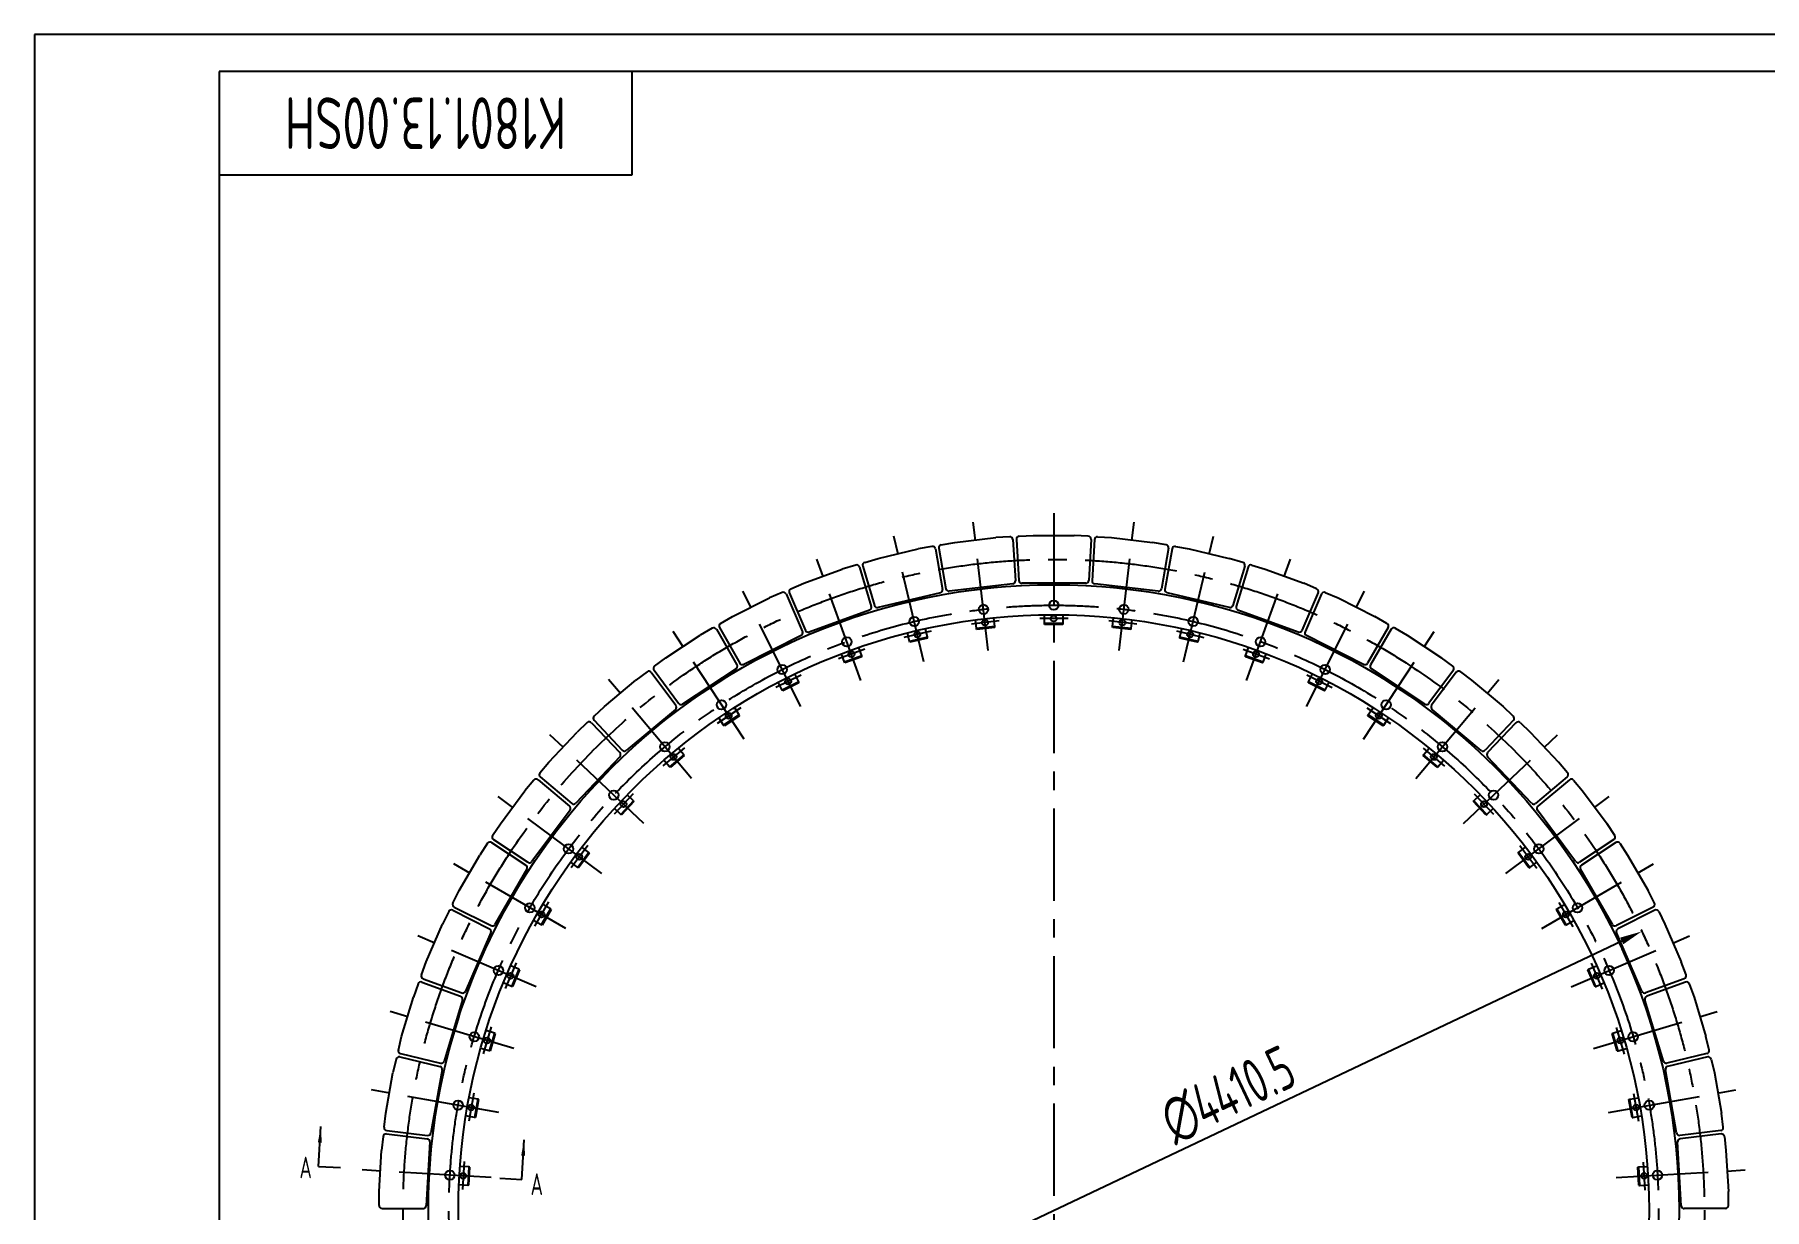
# Model space of a CAD drawing. Header units: millimetres. Extents: x 0 to 10500, y 0 to 7425.
# Drawn here: x 0 to 5863, y 3445 to 7425 of the extents above; entities that cross this region are included whole.
import ezdxf
from ezdxf.enums import TextEntityAlignment as Align

# ---------------------------------------------------------------- set-up
doc = ezdxf.new("R2010")
doc.units = ezdxf.units.MM
doc.header["$LTSCALE"] = 250
doc.linetypes.add('G', pattern=[2, 1.25, -0.25, 0.25, -0.25])
for name, color, linetype in [('01', 7, 'Continuous'), ('02', 1, 'Continuous'), ('05', 4, 'G'), ('08', 1, 'Continuous'), ('11', 3, 'Continuous')]:
    doc.layers.add(name, color=color, linetype=linetype)
doc.styles.get("Standard").update_dxf_attribs({"font": 'isocp', "width": 0.707, "bigfont": 'intecad.shx'})
doc.dimstyles.new('INTE', dxfattribs={"dimscale": 25, "dimtxt": 6, "dimasz": 3, "dimexe": 3, "dimexo": 0, "dimgap": 1, "dimtad": 1, "dimdsep": 46, "dimtxsty": 'Standard', "dimcen": 0, "dimclrd": 1, "dimclre": 1, "dimclrt": 3, "dimadec": 0, "dimazin": 0, "dimtfac": 1, "dimtmove": 0, "dimatfit": 0, "dimfxl": 1, "dimarcsym": 0})

# ---------------------------------------------------------------- blocks, each defined once
blk = doc.blocks.new('*D7')
at = {"layer": '08', "color": 1, "lineweight": -2}
blk.add_line((1529, 2529.5), (5379, 4354.2), dxfattribs=at)
at = {"layer": '08', "color": 1}
for points in [[(5373.6, 4365.5), (5384.3, 4342.9), (5446.7, 4386.3)], [(1523.7, 2540.8), (1534.4, 2518.2), (1461.2, 2497.3)]]:
    blk.add_solid(points, dxfattribs=at)
at = {"layer": 'Defpoints', "color": 0}
for p in [(5446.7, 4386.3), (1461.2, 2497.3)]:
    blk.add_point(p, dxfattribs=at)
at = {"layer": '08', "color": 3, "insert": (4045, 3832.6), "char_height": 150, "attachment_point": 5, "rotation": 25.35944}
blk.add_mtext('∅4410.5', dxfattribs=at)
blk = doc.blocks.new('*U19', base_point=(251.96, 168.31))
at = {"layer": '01'}
for p, q in [((251.96, 168.31), (251.96, 182.31)), ((195.96, 168.31), (251.96, 168.31))]:
    blk.add_line(p, q, dxfattribs=at)
blk = doc.blocks.new('*U20')
at = {"layer": '01'}
for points in [[(415, 292), (25, 292)], [(25, 292), (25, 5)]]:
    blk.add_lwpolyline(points, dxfattribs=at)
at = {"layer": '02'}
for points in [[(420, 297), (0, 297)], [(0, 297), (0, 0)]]:
    blk.add_lwpolyline(points, dxfattribs=at)

msp = doc.modelspace()

# ---------------------------------------------------------------- linework, layer by layer
for p, q in [((2915.625, 5492.201), (3014.875, 5515.724)), ((3157.298, 5540.837), (3258.608, 5552.678)), ((3402.983, 5561.087), (3504.983, 5561.087)), ((3649.357, 5552.678), (3750.668, 5540.837)), ((3893.09, 5515.724), (3992.341, 5492.201)), ((2681.232, 5415.838), (2777.081, 5450.724)), ((4130.884, 5450.724), (4226.733, 5415.838)), ((2457.29, 5312.779), (2548.44, 5358.557)), ((4359.525, 5358.557), (4450.676, 5312.779)), ((2246.826, 5184.42), (2332.046, 5240.47)), ((4575.92, 5240.47), (4661.139, 5184.42)), ((2052.687, 5032.495), (2130.823, 5098.059)), ((4777.142, 5098.059), (4855.279, 5032.495)), ((1877.498, 4859.059), (1947.494, 4933.251)), ((4960.471, 4933.251), (5030.468, 4859.059)), ((1723.628, 4666.457), (1784.538, 4748.274)), ((5123.427, 4748.274), (5184.337, 4666.457)), ((1593.158, 4457.295), (1644.158, 4545.63)), ((5263.807, 4545.63), (5314.807, 4457.295)), ((1487.853, 4234.4), (1528.253, 4328.058)), ((5379.712, 4328.058), (5420.112, 4234.4)), ((1409.136, 4000.788), (1438.39, 4098.502)), ((5469.575, 4098.502), (5498.829, 4000.788)), ((1358.073, 3759.616), (1375.785, 3860.066)), ((5532.18, 3860.066), (5549.892, 3759.616)), ((1335.353, 3514.147), (1341.283, 3615.974)), ((5566.682, 3615.974), (5572.613, 3514.147))]:
    msp.add_line(p, q)
for radius in [2119.25, 2017.75]:
    msp.add_circle((3453.983, 3441.837), radius)
at = {"layer": '01'}
for p, q in [((3041.218, 5690.835), (2994.533, 5682.529)), ((3072.652, 5696.378), (3119.363, 5704.54)), ((3119.363, 5704.54), (3257.768, 5720.717)), ((3305.102, 5723.547), (3257.768, 5720.717)), ((3315.681, 5714.162), (3324.01, 5574.855)), ((3327.549, 5714.853), (3335.448, 5575.521)), ((3336.967, 5725.403), (3384.309, 5728.087)), ((3384.309, 5728.087), (3523.656, 5728.087)), ((3570.999, 5725.403), (3523.656, 5728.087)), ((3580.417, 5714.853), (3572.517, 5575.521)), ((3592.285, 5714.162), (3583.955, 5574.855)), ((3602.864, 5723.547), (3650.198, 5720.717)), ((3650.198, 5720.717), (3788.603, 5704.54)), ((3835.313, 5696.378), (3788.603, 5704.54)), ((3866.747, 5690.835), (3913.433, 5682.529)), ((2813.494, 5636.864), (2858.942, 5650.393)), ((2858.942, 5650.393), (2994.533, 5682.529)), ((3052.815, 5682.741), (3077.261, 5545.343)), ((3064.522, 5684.806), (3088.544, 5547.333)), ((3843.443, 5684.806), (3819.422, 5547.333)), ((3855.15, 5682.741), (3830.704, 5545.343)), ((3913.433, 5682.529), (4049.024, 5650.393)), ((4094.471, 5636.864), (4049.024, 5650.393)), ((2606.567, 5566.38), (2737.511, 5614.039)), ((2782.916, 5627.709), (2737.511, 5614.039)), ((2795.374, 5621.017), (2835.606, 5487.386)), ((2806.763, 5624.426), (2846.581, 5490.671)), ((4101.202, 5624.426), (4061.384, 5490.671)), ((4112.591, 5621.017), (4072.359, 5487.386)), ((4125.049, 5627.709), (4170.454, 5614.039)), ((4170.454, 5614.039), (4301.398, 5566.38)), ((2365.653, 5453.635), (2490.178, 5516.174)), ((2533.689, 5535.023), (2490.178, 5516.174)), ((2546.84, 5529.822), (2602.314, 5401.765)), ((2557.756, 5534.531), (2612.833, 5406.303)), ((2562.998, 5547.666), (2606.567, 5566.38)), ((3069.722, 5533.861), (2858.472, 5483.794)), ((3014.875, 5515.724), (3013.722, 5520.589)), ((3315.189, 5564.326), (3099.555, 5539.122)), ((3157.298, 5540.837), (3156.717, 5545.803)), ((3258.608, 5552.678), (3258.027, 5557.645)), ((3562.533, 5566.087), (3345.432, 5566.087)), ((3402.983, 5561.087), (3402.983, 5566.087)), ((3504.983, 5561.087), (3504.983, 5566.087)), ((3808.41, 5539.122), (3592.776, 5564.326)), ((3649.357, 5552.678), (3649.938, 5557.645)), ((3750.668, 5540.837), (3751.248, 5545.803)), ((4049.493, 5483.794), (3838.243, 5533.861)), ((3893.09, 5515.724), (3894.243, 5520.589)), ((4350.209, 5534.531), (4295.132, 5406.303)), ((4344.967, 5547.666), (4301.398, 5566.38)), ((4361.125, 5529.822), (4305.652, 5401.765)), ((4374.276, 5535.023), (4417.787, 5516.174)), ((4417.787, 5516.174), (4542.312, 5453.635)), ((2324.551, 5429.99), (2365.653, 5453.635)), ((2829.451, 5475.106), (2625.442, 5400.853)), ((2777.081, 5450.724), (2775.371, 5455.422)), ((2915.625, 5492.201), (2914.472, 5497.066)), ((3422.483, 5429.587), (3422.483, 5459.341)), ((3485.483, 5429.587), (3485.483, 5459.341)), ((3992.341, 5492.201), (3993.494, 5497.066)), ((4282.523, 5400.853), (4078.514, 5475.106)), ((4130.884, 5450.724), (4132.595, 5455.422)), ((4583.415, 5429.99), (4542.312, 5453.635)), ((2296.908, 5414.03), (2255.879, 5390.258)), ((2310.574, 5410.391), (2380.539, 5289.64)), ((2320.869, 5416.335), (2390.46, 5295.369)), ((2681.232, 5415.838), (2679.522, 5420.536)), ((2964.925, 5368.743), (2958.063, 5397.695)), ((3026.227, 5383.272), (3019.365, 5412.224)), ((3191.932, 5412.49), (3188.478, 5442.043)), ((3254.506, 5419.804), (3191.932, 5412.49)), ((3193.079, 5409.603), (3191.932, 5412.49)), ((3254.056, 5416.731), (3193.079, 5409.603)), ((3254.506, 5419.804), (3251.052, 5449.357)), ((3254.056, 5416.731), (3254.506, 5419.804)), ((3485.483, 5429.587), (3422.483, 5429.587)), ((3423.286, 5426.587), (3422.483, 5429.587)), ((3484.679, 5426.587), (3423.286, 5426.587)), ((3484.679, 5426.587), (3485.483, 5429.587)), ((3653.459, 5419.804), (3656.914, 5449.357)), ((3716.033, 5412.49), (3653.459, 5419.804)), ((3653.909, 5416.731), (3653.459, 5419.804)), ((3714.887, 5409.603), (3653.909, 5416.731)), ((3714.887, 5409.603), (3716.033, 5412.49)), ((3716.033, 5412.49), (3719.488, 5442.043)), ((3881.738, 5383.272), (3888.6, 5412.224)), ((3943.04, 5368.743), (3949.902, 5397.695)), ((4226.733, 5415.838), (4228.443, 5420.536)), ((4587.096, 5416.335), (4517.505, 5295.369)), ((4597.391, 5410.391), (4527.427, 5289.64)), ((4611.057, 5414.03), (4652.086, 5390.258)), ((2139.456, 5313.685), (2255.879, 5390.258)), ((2597.626, 5388.854), (2403.616, 5291.419)), ((2548.44, 5358.557), (2546.196, 5363.025)), ((2803.732, 5320.485), (2793.556, 5348.445)), ((3026.227, 5383.272), (2964.925, 5368.743)), ((2966.399, 5366.009), (2964.925, 5368.743)), ((3026.136, 5380.167), (2966.399, 5366.009)), ((3026.136, 5380.167), (3026.227, 5383.272)), ((3943.04, 5368.743), (3881.738, 5383.272)), ((3881.829, 5380.167), (3881.738, 5383.272)), ((3941.566, 5366.009), (3881.829, 5380.167)), ((3941.566, 5366.009), (3943.04, 5368.743)), ((4104.233, 5320.485), (4114.409, 5348.445)), ((4504.349, 5291.419), (4310.34, 5388.854)), ((4359.525, 5358.557), (4361.769, 5363.025)), ((4652.086, 5390.258), (4768.509, 5313.685)), ((2101.377, 5285.427), (2139.456, 5313.685)), ((2457.29, 5312.779), (2455.046, 5317.248)), ((2744.532, 5298.938), (2734.355, 5326.897)), ((2803.732, 5320.485), (2744.532, 5298.938)), ((2746.313, 5296.393), (2744.532, 5298.938)), ((2804.003, 5317.391), (2746.313, 5296.393)), ((2804.003, 5317.391), (2803.732, 5320.485)), ((4103.962, 5317.391), (4104.233, 5320.485)), ((4161.652, 5296.393), (4103.962, 5317.391)), ((4163.433, 5298.938), (4104.233, 5320.485)), ((4161.652, 5296.393), (4163.433, 5298.938)), ((4163.433, 5298.938), (4173.61, 5326.897)), ((4450.676, 5312.779), (4452.92, 5317.248)), ((4806.588, 5285.427), (4768.509, 5313.685)), ((1931.036, 5148.421), (2037.783, 5237.992)), ((2075.774, 5266.367), (2037.783, 5237.992)), ((2089.77, 5264.339), (2173.28, 5152.527)), ((2099.306, 5271.438), (2182.47, 5159.368)), ((2377.381, 5276.272), (2195.995, 5156.973)), ((2332.046, 5240.47), (2329.298, 5244.647)), ((2533.733, 5204.018), (2520.379, 5230.608)), ((2590.031, 5232.293), (2533.733, 5204.018)), ((2590.66, 5229.251), (2535.797, 5201.698)), ((2590.031, 5232.293), (2576.678, 5258.882)), ((2590.66, 5229.251), (2590.031, 5232.293)), ((4317.306, 5229.251), (4317.934, 5232.293)), ((4372.168, 5201.698), (4317.306, 5229.251)), ((4317.934, 5232.293), (4331.287, 5258.882)), ((4374.233, 5204.018), (4317.934, 5232.293)), ((4374.233, 5204.018), (4387.586, 5230.608)), ((4711.97, 5156.973), (4530.584, 5276.272)), ((4575.92, 5240.47), (4578.667, 5244.647)), ((4808.659, 5271.438), (4725.496, 5159.368)), ((4818.195, 5264.339), (4734.685, 5152.527)), ((4832.191, 5266.367), (4870.183, 5237.992)), ((4870.183, 5237.992), (4976.929, 5148.421)), ((2246.826, 5184.42), (2244.078, 5188.597)), ((2535.797, 5201.698), (2533.733, 5204.018)), ((4372.168, 5201.698), (4374.233, 5204.018)), ((4661.139, 5184.42), (4663.887, 5188.597)), ((1896.062, 5101.798), (1991.674, 5000.141)), ((1896.495, 5115.934), (1931.036, 5148.421)), ((2171.696, 5138.882), (2005.386, 4999.332)), ((2130.823, 5098.059), (2127.609, 5101.889)), ((2335.378, 5085.269), (2319.028, 5110.128)), ((2388.014, 5119.888), (2335.378, 5085.269)), ((2388.991, 5116.939), (2337.698, 5083.204)), ((2388.014, 5119.888), (2371.664, 5144.747)), ((2388.991, 5116.939), (2388.014, 5119.888)), ((4518.974, 5116.939), (4519.951, 5119.888)), ((4570.267, 5083.204), (4518.974, 5116.939)), ((4519.951, 5119.888), (4536.301, 5144.747)), ((4572.587, 5085.269), (4519.951, 5119.888)), ((4572.587, 5085.269), (4588.937, 5110.128)), ((4902.579, 4999.332), (4736.269, 5138.882)), ((4777.142, 5098.059), (4780.356, 5101.889)), ((5011.903, 5101.798), (4916.291, 5000.141)), ((5011.47, 5115.934), (4976.929, 5148.421)), ((1743.212, 4960.078), (1838.838, 5061.436)), ((1873.278, 5094.03), (1838.838, 5061.436)), ((1887.415, 5093.64), (1983.341, 4992.279)), ((2337.698, 5083.204), (2335.378, 5085.269)), ((4570.267, 5083.204), (4572.587, 5085.269)), ((5020.55, 5093.64), (4924.625, 4992.279)), ((5034.687, 5094.03), (5069.128, 5061.436)), ((5069.128, 5061.436), (5164.754, 4960.078)), ((2052.687, 5032.495), (2049.473, 5036.325)), ((2200.412, 4984.79), (2152.151, 4944.294)), ((2200.412, 4984.79), (2181.286, 5007.583)), ((2201.725, 4981.975), (2200.412, 4984.79)), ((4706.241, 4981.975), (4707.553, 4984.79)), ((4707.553, 4984.79), (4726.679, 5007.583)), ((4755.814, 4944.294), (4707.553, 4984.79)), ((4855.279, 5032.495), (4858.492, 5036.325)), ((1712.676, 4923.801), (1743.212, 4960.078)), ((1983.351, 4978.543), (1834.367, 4820.629)), ((1947.494, 4933.251), (1943.857, 4936.682)), ((2152.151, 4944.294), (2133.026, 4967.087)), ((2154.695, 4942.513), (2152.151, 4944.294)), ((2201.725, 4981.975), (2154.695, 4942.513)), ((4753.27, 4942.513), (4706.241, 4981.975)), ((4753.27, 4942.513), (4755.814, 4944.294)), ((4755.814, 4944.294), (4774.94, 4967.087)), ((5073.598, 4820.629), (4924.614, 4978.543)), ((4960.471, 4933.251), (4964.108, 4936.682)), ((5195.29, 4923.801), (5164.754, 4960.078)), ((1692.158, 4899.35), (1661.735, 4862.978)), ((1706.245, 4900.604), (1813.289, 4811.064)), ((1713.886, 4909.711), (1820.654, 4819.841)), ((5194.079, 4909.711), (5087.312, 4819.841)), ((5201.72, 4900.604), (5094.676, 4811.064)), ((5215.807, 4899.35), (5246.231, 4862.978)), ((1578.522, 4751.204), (1661.735, 4862.978)), ((1877.498, 4859.059), (1873.861, 4862.49)), ((2029.762, 4828.826), (1986.529, 4783.002)), ((2031.393, 4826.183), (1989.263, 4781.528)), ((2029.762, 4828.826), (2008.12, 4849.245)), ((2031.393, 4826.183), (2029.762, 4828.826)), ((4876.572, 4826.183), (4878.203, 4828.826)), ((4918.702, 4781.528), (4876.572, 4826.183)), ((4878.203, 4828.826), (4899.845, 4849.245)), ((4921.436, 4783.002), (4878.203, 4828.826)), ((5030.468, 4859.059), (5034.104, 4862.49)), ((5246.231, 4862.978), (5329.443, 4751.204)), ((1552.404, 4711.627), (1578.522, 4751.204)), ((1814.894, 4797.423), (1685.25, 4623.28)), ((1784.538, 4748.274), (1780.527, 4751.26)), ((1986.529, 4783.002), (1964.887, 4803.42)), ((1989.263, 4781.528), (1986.529, 4783.002)), ((4918.702, 4781.528), (4921.436, 4783.002)), ((4921.436, 4783.002), (4943.079, 4803.42)), ((5222.715, 4623.28), (5093.071, 4797.423)), ((5123.427, 4748.274), (5127.438, 4751.26)), ((5355.561, 4711.627), (5329.443, 4751.204)), ((1555.243, 4697.773), (1671.721, 4620.905)), ((5352.723, 4697.773), (5236.244, 4620.905)), ((1439.195, 4524.623), (1508.869, 4645.301)), ((1534.864, 4684.959), (1508.869, 4645.301)), ((1548.71, 4687.84), (1665.425, 4611.333)), ((1723.628, 4666.457), (1719.617, 4669.443)), ((1878.373, 4654.106), (1840.752, 4603.572)), ((1880.299, 4651.67), (1843.638, 4602.426)), ((1878.373, 4654.106), (1854.506, 4671.874)), ((1880.299, 4651.67), (1878.373, 4654.106)), ((5027.666, 4651.67), (5029.592, 4654.106)), ((5064.327, 4602.426), (5027.666, 4651.67)), ((5029.592, 4654.106), (5053.459, 4671.874)), ((5067.213, 4603.572), (5029.592, 4654.106)), ((5184.337, 4666.457), (5188.348, 4669.443)), ((5359.255, 4687.84), (5242.54, 4611.333)), ((5373.101, 4684.959), (5399.096, 4645.301)), ((5399.096, 4645.301), (5468.77, 4524.623)), ((1668.604, 4597.97), (1560.053, 4409.954)), ((1840.752, 4603.572), (1816.885, 4621.34)), ((1843.638, 4602.426), (1840.752, 4603.572)), ((5064.327, 4602.426), (5067.213, 4603.572)), ((5067.213, 4603.572), (5091.08, 4621.34)), ((5347.913, 4409.954), (5239.362, 4597.97)), ((1417.848, 4482.281), (1439.195, 4524.623)), ((1644.158, 4545.63), (1639.828, 4548.13)), ((5263.807, 4545.63), (5268.137, 4548.13)), ((5490.117, 4482.281), (5468.77, 4524.623)), ((1416.941, 4458.227), (1541.749, 4395.787)), ((1422.276, 4468.85), (1546.891, 4406.025)), ((1593.158, 4457.295), (1588.828, 4459.795)), ((1748.291, 4462.992), (1716.791, 4408.432)), ((1750.487, 4460.796), (1719.791, 4407.629)), ((1748.291, 4462.992), (1722.523, 4477.869)), ((1750.487, 4460.796), (1748.291, 4462.992)), ((5157.478, 4460.796), (5159.675, 4462.992)), ((5188.175, 4407.629), (5157.478, 4460.796)), ((5159.675, 4462.992), (5185.442, 4477.869)), ((5191.175, 4408.432), (5159.675, 4462.992)), ((5314.807, 4457.295), (5319.137, 4459.795)), ((5485.689, 4468.85), (5361.075, 4406.025)), ((5491.025, 4458.227), (5366.216, 4395.787)), ((1327.115, 4283.399), (1382.307, 4411.35)), ((1403.523, 4453.758), (1382.307, 4411.35)), ((1716.791, 4408.432), (1691.023, 4423.309)), ((1719.791, 4407.629), (1716.791, 4408.432)), ((5188.175, 4407.629), (5191.175, 4408.432)), ((5191.175, 4408.432), (5216.942, 4423.309)), ((5504.442, 4453.758), (5525.658, 4411.35)), ((5525.658, 4411.35), (5580.85, 4283.399)), ((1546.457, 4382.883), (1460.467, 4183.537)), ((5447.498, 4183.537), (5361.508, 4382.883)), ((1310.828, 4238.866), (1327.115, 4283.399)), ((1528.253, 4328.058), (1523.662, 4330.039)), ((5379.712, 4328.058), (5384.303, 4330.039)), ((5597.137, 4238.866), (5580.85, 4283.399)), ((1316.785, 4226.039), (1447.85, 4178.106)), ((1487.853, 4234.4), (1483.262, 4236.381)), ((1641.275, 4258.069), (1613.954, 4269.854)), ((1641.275, 4258.069), (1616.322, 4200.221)), ((1643.711, 4256.142), (1619.395, 4199.771)), ((1643.711, 4256.142), (1641.275, 4258.069)), ((5264.254, 4256.142), (5266.69, 4258.069)), ((5288.57, 4199.771), (5264.254, 4256.142)), ((5266.69, 4258.069), (5294.011, 4269.854)), ((5291.643, 4200.221), (5266.69, 4258.069)), ((5420.112, 4234.4), (5424.703, 4236.381)), ((5591.18, 4226.039), (5460.115, 4178.106)), ((1243.796, 4030.795), (1283.762, 4164.288)), ((1299.911, 4208.871), (1283.762, 4164.288)), ((1312.719, 4214.868), (1443.932, 4167.34)), ((1616.322, 4200.221), (1589.001, 4212.006)), ((1619.395, 4199.771), (1616.322, 4200.221)), ((5288.57, 4199.771), (5291.643, 4200.221)), ((5291.643, 4200.221), (5318.964, 4212.006)), ((5595.246, 4214.868), (5464.033, 4167.34)), ((5608.054, 4208.871), (5624.204, 4164.288)), ((5624.204, 4164.288), (5664.169, 4030.795)), ((1450.106, 4155.07), (1387.841, 3947.088)), ((5520.125, 3947.088), (5457.859, 4155.07)), ((1438.39, 4098.502), (1433.6, 4099.936)), ((1558.773, 4042.107), (1530.269, 4050.641)), ((5349.192, 4042.107), (5377.696, 4050.641)), ((5469.575, 4098.502), (5474.365, 4099.936)), ((1232.79, 3984.671), (1243.796, 4030.795)), ((1409.136, 4000.788), (1404.346, 4002.222)), ((1540.705, 3981.754), (1512.201, 3990.287)), ((1558.773, 4042.107), (1540.705, 3981.754)), ((1561.417, 4040.477), (1543.809, 3981.663)), ((1561.417, 4040.477), (1558.773, 4042.107)), ((5346.549, 4040.477), (5349.192, 4042.107)), ((5364.156, 3981.663), (5346.549, 4040.477)), ((5367.261, 3981.754), (5349.192, 4042.107)), ((5367.261, 3981.754), (5395.765, 3990.287)), ((5498.829, 4000.788), (5503.619, 4002.222)), ((5675.175, 3984.671), (5664.169, 4030.795)), ((1225.429, 3953.613), (1214.565, 3907.455)), ((1237.454, 3961.055), (1373.297, 3929.082)), ((1240.195, 3972.623), (1375.94, 3940.23)), ((1543.809, 3981.663), (1540.705, 3981.754)), ((5364.156, 3981.663), (5367.261, 3981.754)), ((5667.77, 3972.623), (5532.026, 3940.23)), ((5670.511, 3961.055), (5534.668, 3929.082)), ((5682.537, 3953.613), (5693.401, 3907.455)), ((1190.367, 3770.225), (1214.565, 3907.455)), ((1380.854, 3917.611), (1343.155, 3703.808)), ((5564.81, 3703.808), (5527.111, 3917.611)), ((5693.401, 3907.455), (5717.598, 3770.225)), ((1375.785, 3860.066), (1370.861, 3860.935)), ((1501.901, 3818.028), (1472.599, 3823.195)), ((1501.901, 3818.028), (1490.961, 3755.985)), ((1504.716, 3816.715), (1494.055, 3756.256)), ((1504.716, 3816.715), (1501.901, 3818.028)), ((5403.249, 3816.715), (5406.064, 3818.028)), ((5413.91, 3756.256), (5403.249, 3816.715)), ((5406.064, 3818.028), (5435.366, 3823.195)), ((5417.004, 3755.985), (5406.064, 3818.028)), ((5532.18, 3860.066), (5537.104, 3860.935)), ((1184.789, 3723.136), (1190.367, 3770.225)), ((1358.073, 3759.616), (1353.149, 3760.484)), ((1490.961, 3755.985), (1461.659, 3761.152)), ((1494.055, 3756.256), (1490.961, 3755.985)), ((5413.91, 3756.256), (5417.004, 3755.985)), ((5417.004, 3755.985), (5446.306, 3761.152)), ((5549.892, 3759.616), (5554.817, 3760.484)), ((5723.176, 3723.136), (5717.598, 3770.225)), ((1192.164, 3700.221), (1330.801, 3684.234)), ((1193.544, 3712.029), (1332.131, 3695.614)), ((5714.421, 3712.029), (5575.834, 3695.614)), ((5715.802, 3700.221), (5577.165, 3684.234)), ((1167.549, 3505.215), (1175.652, 3644.327)), ((1181.084, 3691.433), (1175.652, 3644.327)), ((1339.638, 3673.719), (1327.015, 3456.984)), ((5580.95, 3456.984), (5568.327, 3673.719)), ((5726.881, 3691.433), (5732.313, 3644.327)), ((5732.313, 3644.327), (5740.416, 3505.215)), ((962.12, 3590.551), (1036.993, 3586.191)), ((1341.283, 3615.974), (1336.292, 3616.265)), ((1471.427, 3588.861), (1441.723, 3590.591)), ((1471.427, 3588.861), (1467.764, 3525.968)), ((1474.375, 3587.884), (1470.806, 3526.596)), ((1474.375, 3587.884), (1471.427, 3588.861)), ((5433.59, 3587.884), (5436.538, 3588.861)), ((5437.16, 3526.596), (5433.59, 3587.884)), ((5436.538, 3588.861), (5466.242, 3590.591)), ((5440.201, 3525.968), (5436.538, 3588.861)), ((5566.682, 3615.974), (5571.673, 3616.265)), ((1467.764, 3525.968), (1438.06, 3527.698)), ((1470.806, 3526.596), (1467.764, 3525.968)), ((1576.273, 3549.97), (1651.146, 3545.609)), ((5437.16, 3526.596), (5440.201, 3525.968)), ((5440.201, 3525.968), (5469.905, 3527.698)), ((1167.476, 3457.797), (1167.549, 3505.215)), ((1335.353, 3514.147), (1330.361, 3514.438)), ((5572.613, 3514.147), (5577.604, 3514.438)), ((5740.489, 3457.797), (5740.416, 3505.215)), ((1177.461, 3447.781), (1317.016, 3447.566)), ((5730.505, 3447.781), (5590.949, 3447.566))]:
    msp.add_line(p, q, dxfattribs=at)
for centre, radius in [((3216.021, 5477.728), 15.899), ((3453.983, 5491.587), 15.899), ((3453.983, 5446.587), 10), ((3691.944, 5477.728), 15.899), ((2981.278, 5436.336), 15.899), ((2991.655, 5392.549), 10), ((3221.245, 5433.032), 10), ((3686.72, 5433.032), 10), ((3916.31, 5392.549), 10), ((3926.687, 5436.336), 15.899), ((2752.927, 5367.972), 15.899), ((2768.318, 5325.686), 10), ((4139.647, 5325.686), 10), ((4155.038, 5367.972), 15.899), ((2534.056, 5273.561), 15.899), ((4373.909, 5273.561), 15.899), ((2554.252, 5233.347), 10), ((4353.713, 5233.347), 10), ((2327.627, 5154.378), 15.899), ((4580.339, 5154.378), 15.899), ((2352.354, 5116.781), 10), ((4555.611, 5116.781), 10), ((2136.429, 5012.037), 15.899), ((2165.354, 4977.565), 10), ((4742.611, 4977.565), 10), ((4771.537, 5012.037), 15.899), ((1963.048, 4848.461), 15.899), ((1995.78, 4817.58), 10), ((4912.185, 4817.58), 10), ((4944.917, 4848.461), 15.899), ((1809.831, 4665.863), 15.899), ((1845.926, 4638.991), 10), ((5062.039, 4638.991), 10), ((5098.135, 4665.863), 15.899), ((1678.847, 4466.712), 15.899), ((5229.118, 4466.712), 15.899), ((1717.818, 4444.212), 10), ((5190.147, 4444.212), 10), ((1571.869, 4253.702), 15.899), ((1613.189, 4235.878), 10), ((5294.776, 4235.878), 10), ((5336.096, 4253.702), 15.899), ((1490.344, 4029.712), 15.899), ((5417.622, 4029.712), 15.899), ((1533.453, 4016.806), 10), ((5374.512, 4016.806), 10), ((1435.373, 3797.773), 15.899), ((5472.592, 3797.773), 15.899), ((1479.689, 3789.958), 10), ((5428.276, 3789.958), 10), ((1407.7, 3561.02), 15.899), ((5500.265, 3561.02), 15.899), ((1452.624, 3558.403), 10), ((5455.341, 3558.403), 10)]:
    msp.add_circle(centre, radius, dxfattribs=at)
for centre, start, end in [((3042.97, 5680.99), 10.088542, 100.088542), ((3074.373, 5686.527), 99.911458, 189.911458), ((3305.698, 5713.565), 3.4218754, 93.4218754), ((3337.533, 5715.419), 93.2447913, 183.2447913), ((3570.433, 5715.419), 356.7552087, 86.7552087), ((3602.267, 5713.565), 86.5781246, 176.5781246), ((3833.592, 5686.527), 350.088542, 80.088542), ((3864.996, 5680.99), 79.911458, 169.911458), ((2785.799, 5618.134), 16.7552087, 106.7552087), ((2816.347, 5627.279), 106.5781246, 196.5781246), ((4091.618, 5627.279), 343.4218754, 73.4218754), ((4122.166, 5618.134), 73.2447913, 163.2447913), ((3314.028, 5574.258), 276.6666667, 3.4218754), ((3345.432, 5576.087), 183.2447913, 270), ((3562.533, 5576.087), 270, 356.7552087), ((3593.937, 5574.258), 176.5781246, 263.3333333), ((2537.664, 5525.847), 23.4218754, 113.4218754), ((2566.945, 5538.477), 113.2447913, 203.2447913), ((3067.416, 5543.592), 283.3333333, 10.088542), ((3098.394, 5549.054), 189.911458, 276.6666667), ((3809.571, 5549.054), 263.3333333, 350.088542), ((3840.55, 5543.592), 169.911458, 256.6666667), ((4341.021, 5538.477), 336.7552087, 66.7552087), ((4370.301, 5525.847), 66.5781246, 156.5781246), ((2826.031, 5484.503), 290, 16.7552087), ((2856.166, 5493.525), 196.5781246, 283.3333333), ((4051.799, 5493.525), 256.6666667, 343.4218754), ((4081.935, 5484.503), 163.2447913, 250), ((2301.921, 5405.378), 30.088542, 120.088542), ((2329.537, 5421.322), 119.911458, 209.911458), ((2593.138, 5397.79), 296.6666667, 23.4218754), ((2622.022, 5410.25), 203.2447913, 290), ((4285.944, 5410.25), 250, 336.7552087), ((4314.828, 5397.79), 156.5781246, 243.3333333), ((4578.428, 5421.322), 330.088542, 60.088542), ((4606.044, 5405.378), 59.911458, 149.911458), ((2107.336, 5277.397), 126.5781246, 216.5781246), ((2371.886, 5284.627), 303.3333333, 30.088542), ((2399.128, 5300.355), 209.911458, 296.6666667), ((4508.837, 5300.355), 243.3333333, 330.088542), ((4536.079, 5284.627), 149.911458, 236.6666667), ((4800.629, 5277.397), 323.4218754, 53.4218754), ((2081.758, 5258.355), 36.7552087, 126.7552087), ((4826.207, 5258.355), 53.2447913, 143.2447913), ((2190.5, 5165.327), 216.5781246, 303.3333333), ((4717.465, 5165.327), 236.6666667, 323.4218754), ((1903.346, 5108.649), 133.2447913, 223.2447913), ((2165.268, 5146.543), 310, 36.7552087), ((4742.697, 5146.543), 143.2447913, 230), ((5004.619, 5108.649), 316.7552087, 46.7552087), ((1880.152, 5086.767), 43.4218754, 133.4218754), ((5027.813, 5086.767), 46.5781246, 136.5781246), ((1976.078, 4985.405), 316.6666667, 43.4218754), ((1998.958, 5006.992), 223.2447913, 310), ((4909.007, 5006.992), 230, 316.7552087), ((4931.888, 4985.405), 136.5781246, 223.3333333), ((1699.829, 4892.934), 50.088542, 140.088542), ((1720.326, 4917.361), 139.911458, 229.911458), ((5187.639, 4917.361), 310.088542, 40.088542), ((5208.136, 4892.934), 39.911458, 129.911458), ((1806.873, 4803.394), 323.3333333, 50.088542), ((1827.093, 4827.491), 229.911458, 316.6666667), ((5080.872, 4827.491), 223.3333333, 310.088542), ((5101.092, 4803.394), 129.911458, 216.6666667), ((1560.751, 4706.119), 146.5781246, 236.5781246), ((5347.215, 4706.119), 303.4218754, 33.4218754), ((1543.228, 4679.477), 56.7552087, 146.7552087), ((5364.737, 4679.477), 33.2447913, 123.2447913), ((1659.943, 4602.97), 330, 56.7552087), ((1677.229, 4629.252), 236.5781246, 323.3333333), ((5230.736, 4629.252), 216.6666667, 303.4218754), ((5248.022, 4602.97), 123.2447913, 210), ((1412.466, 4449.283), 63.4218754, 153.4218754), ((1426.778, 4477.78), 153.2447913, 243.2447913), ((5481.187, 4477.78), 296.7552087, 26.7552087), ((5495.499, 4449.283), 26.5781246, 116.5781246), ((1551.392, 4414.954), 243.2447913, 330), ((5356.573, 4414.954), 210, 296.7552087), ((1537.275, 4386.844), 336.6666667, 63.4218754), ((5370.691, 4386.844), 116.5781246, 203.3333333), ((1320.219, 4235.431), 159.911458, 249.911458), ((5587.746, 4235.431), 290.088542, 20.088542), ((1309.313, 4205.466), 70.088542, 160.088542), ((1440.526, 4157.938), 343.3333333, 70.088542), ((1451.285, 4187.497), 249.911458, 336.6666667), ((5456.68, 4187.497), 203.3333333, 290.088542), ((5467.439, 4157.938), 109.911458, 196.6666667), ((5598.652, 4205.466), 19.911458, 109.911458), ((1235.163, 3951.321), 76.7552087, 166.7552087), ((1242.517, 3982.35), 166.5781246, 256.5781246), ((1371.006, 3919.348), 350, 76.7552087), ((1378.261, 3949.956), 256.5781246, 343.3333333), ((5529.704, 3949.956), 196.6666667, 283.4218754), ((5536.959, 3919.348), 103.2447913, 190), ((5665.449, 3982.35), 283.4218754, 13.4218754), ((5672.803, 3951.321), 13.2447913, 103.2447913), ((1191.018, 3690.287), 83.4218754, 173.4218754), ((1194.72, 3721.96), 173.2447913, 263.2447913), ((1333.307, 3705.544), 263.2447913, 350), ((5574.658, 3705.544), 190, 276.7552087), ((5713.245, 3721.96), 276.7552087, 6.7552087), ((5716.947, 3690.287), 6.5781246, 96.5781246), ((1329.655, 3674.3), 356.6666667, 83.4218754), ((5578.31, 3674.3), 96.5781246, 183.3333333), ((1177.476, 3457.781), 179.911458, 269.911458), ((1317.032, 3457.566), 269.911458, 356.6666667), ((5590.933, 3457.566), 183.3333333, 270.088542), ((5730.489, 3457.781), 270.088542, 0.088542)]:
    msp.add_arc(centre, 10, start, end, dxfattribs=at)
at = {"layer": '02'}
for p, q in [((962.12, 3590.551), (969.969, 3725.323)), ((1651.146, 3545.609), (1658.996, 3680.381))]:
    msp.add_line(p, q, dxfattribs=at)
for points in [[(969.969, 3725.323, 0, 13.5, 0), (966.83, 3671.414, 0, 0, 0)], [(1658.996, 3680.381, 0, 13.5, 0), (1655.856, 3626.472, 0, 0, 0)]]:
    msp.add_lwpolyline(points, format="xyseb", dxfattribs=at)
at = {"layer": '05'}
for p, q in [((3232.274, 5338.674), (3179.858, 5787.121)), ((3453.983, 5803.087), (3453.983, 1080.587)), ((3675.691, 5338.674), (3728.107, 5787.121)), ((3013.564, 5300.11), (2909.441, 5739.439)), ((3894.401, 5300.11), (3998.524, 5739.439)), ((2800.81, 5236.415), (2646.388, 5660.686)), ((4107.156, 5236.415), (4261.578, 5660.686)), ((2596.888, 5148.452), (2394.256, 5551.927)), ((4311.077, 5148.452), (4513.71, 5551.927)), ((2404.558, 5037.41), (2156.455, 5414.633)), ((3039.083, 5403.79), (2946.274, 5381.793)), ((3269.657, 5438.69), (3174.922, 5427.617)), ((3502.724, 5446.587), (3407.344, 5446.587)), ((3735.132, 5427.373), (3640.397, 5438.446)), ((3963.738, 5381.308), (3870.929, 5403.304)), ((4503.407, 5037.41), (4751.511, 5414.633)), ((2814.12, 5342.357), (2724.492, 5309.735)), ((4185.45, 5309.015), (4095.822, 5341.637)), ((2226.419, 4904.791), (1936.2, 5250.66)), ((2597.81, 5255.222), (2512.575, 5212.416)), ((4397.27, 5211.472), (4312.035, 5254.278)), ((4681.546, 4904.791), (4971.765, 5250.66)), ((2393.077, 5143.565), (2313.389, 5091.153)), ((4596.334, 5089.997), (4516.645, 5142.41)), ((2064.881, 4752.387), (1736.472, 5062.225)), ((4843.084, 4752.387), (5171.494, 5062.225)), ((2202.692, 5008.895), (2129.627, 4947.586)), ((4779.949, 4946.234), (4706.884, 5007.543)), ((1922.128, 4582.261), (1559.969, 4851.878)), ((2029.229, 4853.033), (1963.775, 4783.657)), ((4945.633, 4782.127), (4880.18, 4851.504)), ((4985.837, 4582.261), (5347.996, 4851.878)), ((1875.033, 4678.088), (1818.076, 4601.581)), ((5091.146, 4599.894), (5034.189, 4676.401)), ((1800.091, 4396.712), (1409.08, 4622.462)), ((5107.875, 4396.712), (5498.885, 4622.462)), ((1742.189, 4486.424), (1694.499, 4403.822)), ((5214.518, 4402.001), (5166.828, 4484.602)), ((1700.419, 4198.251), (1285.845, 4377.081)), ((5207.546, 4198.251), (5622.12, 4377.081)), ((1632.494, 4280.633), (1594.716, 4193.054)), ((5314.082, 4191.123), (5276.304, 4278.702)), ((1624.462, 3989.56), (1191.93, 4119.051)), ((5283.503, 3989.56), (5716.035, 4119.051)), ((1547.432, 4063.5), (1520.077, 3972.127)), ((5388.491, 3970.112), (5361.136, 4061.485)), ((1573.246, 3773.462), (1128.605, 3851.864)), ((1488.153, 3837.96), (1471.591, 3744.029)), ((5334.719, 3773.462), (5779.36, 3851.864)), ((5436.74, 3741.957), (5420.177, 3835.888)), ((1547.464, 3552.879), (1096.727, 3579.132)), ((1455.458, 3607.062), (1449.913, 3511.844)), ((5360.502, 3552.879), (5811.238, 3579.132)), ((5458.175, 3509.744), (5452.629, 3604.962))]:
    msp.add_line(p, q, dxfattribs=at)
for radius in [2205.25, 2049.75]:
    msp.add_circle((3453.983, 3441.837), radius, dxfattribs=at)

# ---------------------------------------------------------------- block references
at = {"layer": '01', "xscale": 25, "yscale": 25, "zscale": 25}
msp.add_blockref('*U20', (0, 0), dxfattribs=at)
at = {"layer": '02', "xscale": 25, "yscale": 25, "zscale": 25}
msp.add_blockref('*U19', (2025, 6950), dxfattribs=at)

# ---------------------------------------------------------------- texts
at = {"layer": '11', "width": 0.693499}
msp.add_text('K1801.13.00SH', height=175, rotation=180, dxfattribs=at).set_placement((1801.651, 7212.5), (848.349, 7212.5), align=Align.FIT)
at = {"layer": '11', "width": 0.707}
for p in [(897.67, 3528.204), (1680.993, 3471.415)]:
    msp.add_text('A', height=73.5, dxfattribs=at).set_placement(p, align=Align.BOTTOM_LEFT)

# ---------------------------------------------------------------- dimensions: what is measured, and where the dimension line sits
at = {"layer": '08'}
dim = msp.add_diameter_dim_2p(p1=(1461.233, 2497.338), p2=(5446.732, 4386.336), dimstyle='INTE', dxfattribs=at)
dim.commit()
dim.dimension.update_dxf_attribs({"geometry": '*D7', "text_midpoint": (4087.837, 3742.264), "dimtype": 163})

doc.saveas('drawing.dxf')
